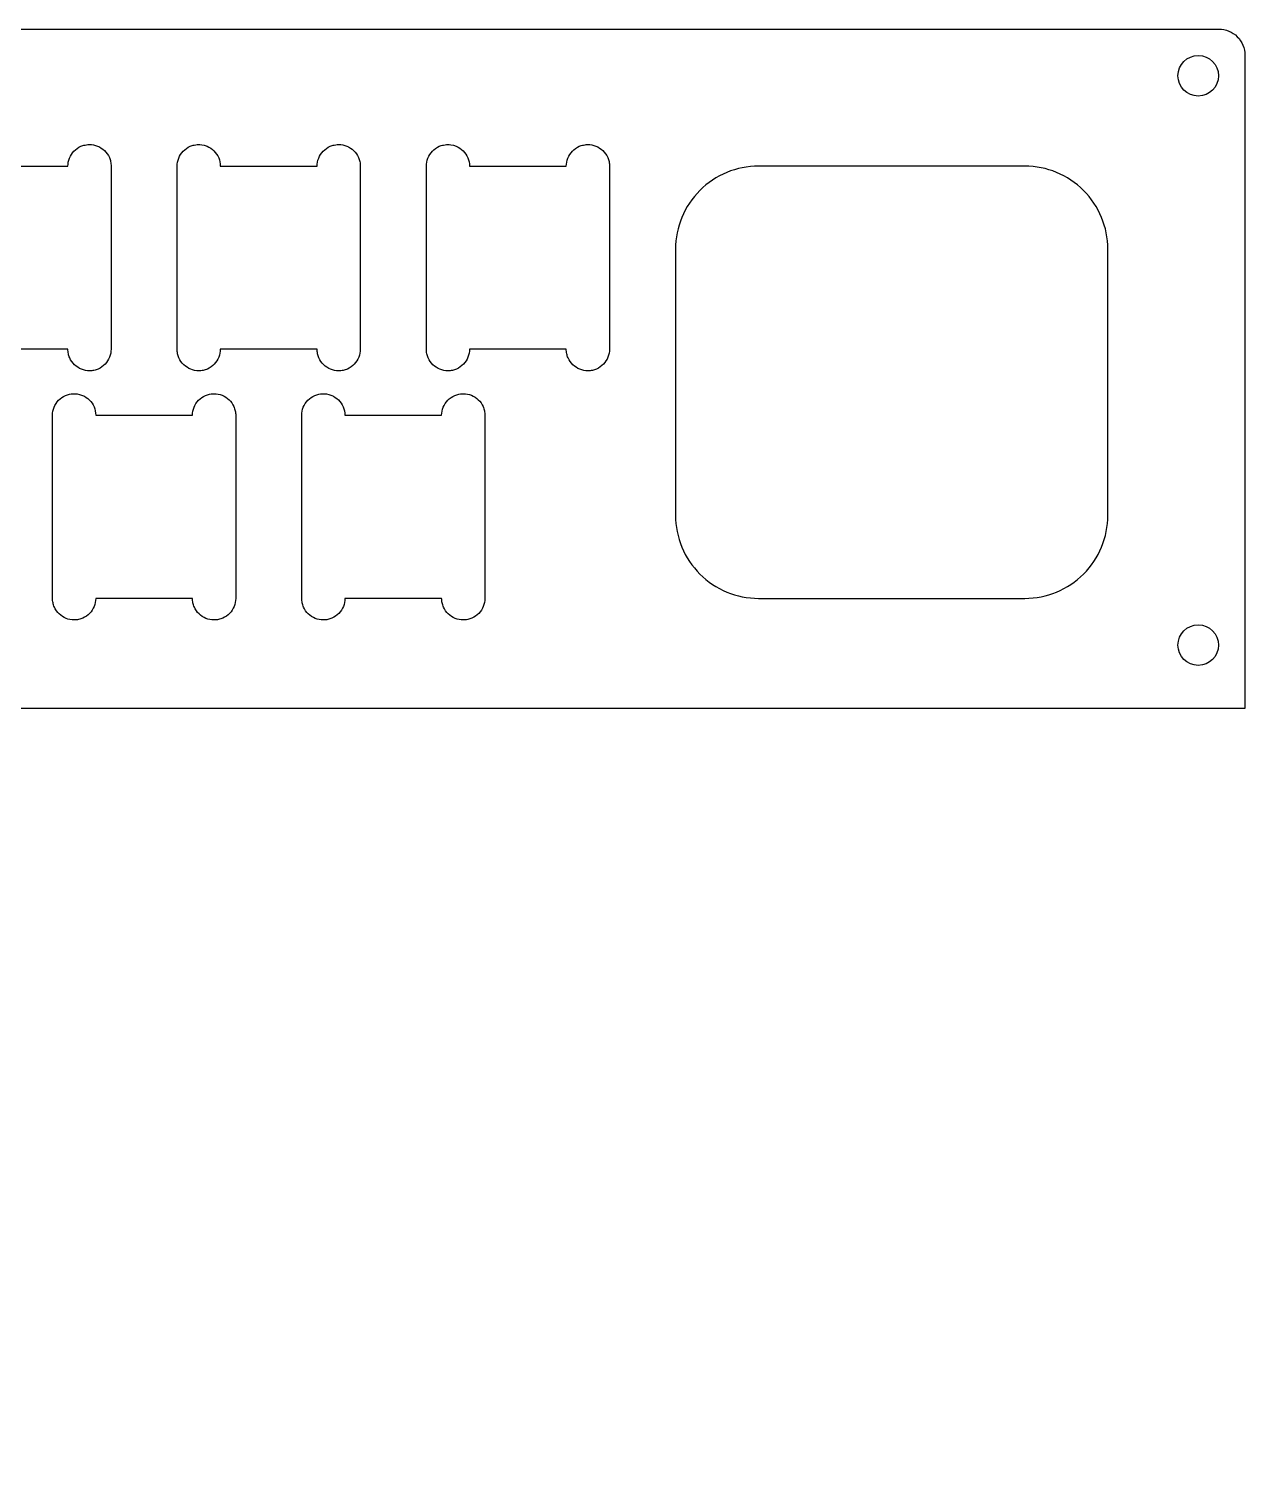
# Model space of a CAD drawing. Header units: millimetres. Extents: x -303 to 17, y 110 to 221.
# Drawn here: x -75.5 to 17.5, y 109.5 to 220.7 of the extents above; entities that cross this region are included whole.
import ezdxf

# ---------------------------------------------------------------- set-up
doc = ezdxf.new("R2010")
doc.units = ezdxf.units.MM
doc.layers.get('0').update_dxf_attribs({"linetype": 'CONTINUOUS'})

msp = doc.modelspace()

# ---------------------------------------------------------------- linework, layer by layer
for p, q in [((-79.9, 210.2), (-72.5, 210.2)), ((-69.2, 210.2), (-69.2, 196.2)), ((-64.15, 196.2), (-64.15, 210.2)), ((-60.85, 210.2), (-53.45, 210.2)), ((-50.15, 210.2), (-50.15, 196.2)), ((-45.1, 196.2), (-45.1, 210.2)), ((-41.8, 210.2), (-34.4, 210.2)), ((-31.1, 210.2), (-31.1, 196.2)), ((-72.5, 196.2), (-79.9, 196.2)), ((-53.45, 196.2), (-60.85, 196.2)), ((-34.4, 196.2), (-41.8, 196.2)), ((-73.68, 177.15), (-73.68, 191.15)), ((-70.37, 191.15), (-62.98, 191.15)), ((-59.67, 191.15), (-59.67, 177.15)), ((-54.63, 177.15), (-54.63, 191.15)), ((-51.32, 191.15), (-43.93, 191.15)), ((-40.62, 191.15), (-40.62, 177.15)), ((-62.98, 177.15), (-70.37, 177.15)), ((-43.93, 177.15), (-51.32, 177.15))]:
    msp.add_line(p, q)
for points in [[(-301.23, 109.52, -0.414214), (-303.23, 111.52), (-303.23, 218.68, -0.414214), (-301.23, 220.68), (15.48, 220.68, -0.414214), (17.48, 218.68), (17.48, 168.72), (-79.52, 168.72, 0.414214), (-81.52, 166.72), (-81.52, 109.52)], [(0.65, 210.2), (-19.7, 210.2, 0.414214), (-26.05, 203.85), (-26.05, 183.5, 0.414214), (-19.7, 177.15), (0.65, 177.15, 0.414214), (7, 183.5), (7, 203.85, 0.414214)]]:
    msp.add_lwpolyline(points, format="xyb", close=True)
for centre in [(13.91, 217.11), (13.91, 173.58)]:
    msp.add_circle(centre, 1.55)
for points, knots in [([(-72.5, 210.2), (-72.5, 210.41), (-72.46, 210.62), (-72.3, 211.01), (-72.18, 211.19), (-71.89, 211.5), (-71.71, 211.63), (-71.41, 211.76), (-71.3, 211.79), (-71.02, 211.85), (-70.89, 211.85), (-70.85, 211.85)], [0, 0, 0, 0, 0.0638439, 0.0638439, 0.1272906, 0.1272906, 0.1925458, 0.1925458, 0.2259858, 0.2259858, 0.2775655, 0.2775655, 0.2775655, 0.2775655]), ([(-70.85, 211.85), (-70.64, 211.85), (-70.43, 211.81), (-70.04, 211.65), (-69.86, 211.53), (-69.55, 211.24), (-69.42, 211.06), (-69.29, 210.76), (-69.26, 210.65), (-69.21, 210.43), (-69.2, 210.31), (-69.2, 210.2)], [0, 0, 0, 0, 0.0638701, 0.0638701, 0.1273254, 0.1273254, 0.1925786, 0.1925786, 0.2260133, 0.2260133, 0.2604916, 0.2604916, 0.2604916, 0.2604916]), ([(-64.15, 210.2), (-64.15, 210.41), (-64.11, 210.62), (-63.95, 211.01), (-63.83, 211.19), (-63.54, 211.5), (-63.36, 211.63), (-63.06, 211.76), (-62.95, 211.79), (-62.67, 211.85), (-62.54, 211.85), (-62.5, 211.85)], [0, 0, 0, 0, 0.0638441, 0.0638441, 0.1272874, 0.1272874, 0.1925427, 0.1925427, 0.2260047, 0.2260047, 0.2775049, 0.2775049, 0.2775049, 0.2775049]), ([(-62.5, 211.85), (-62.42, 211.85), (-62.17, 211.85), (-61.67, 211.64), (-61.49, 211.52), (-61.19, 211.22), (-61.06, 211.04), (-60.89, 210.64), (-60.85, 210.42), (-60.85, 210.2)], [0.00002452, 0.00002452, 0.00002452, 0.00002452, 0.02255562, 0.02255562, 0.03701983, 0.03701983, 0.05189246, 0.05189246, 0.06697157, 0.06697157, 0.06697157, 0.06697157]), ([(-53.45, 210.2), (-53.45, 210.41), (-53.41, 210.62), (-53.25, 211.01), (-53.13, 211.19), (-52.84, 211.5), (-52.66, 211.63), (-52.36, 211.76), (-52.25, 211.79), (-51.97, 211.85), (-51.84, 211.85), (-51.8, 211.85)], [0, 0, 0, 0, 0.0638439, 0.0638439, 0.1272906, 0.1272906, 0.1925458, 0.1925458, 0.2259858, 0.2259858, 0.2775655, 0.2775655, 0.2775655, 0.2775655]), ([(-51.8, 211.85), (-51.59, 211.85), (-51.38, 211.81), (-50.99, 211.65), (-50.81, 211.53), (-50.5, 211.24), (-50.37, 211.06), (-50.24, 210.76), (-50.21, 210.65), (-50.16, 210.43), (-50.15, 210.31), (-50.15, 210.2)], [0, 0, 0, 0, 0.0638701, 0.0638701, 0.1273254, 0.1273254, 0.1925786, 0.1925786, 0.2260133, 0.2260133, 0.2604916, 0.2604916, 0.2604916, 0.2604916]), ([(-45.1, 210.2), (-45.1, 210.41), (-45.06, 210.62), (-44.9, 211.01), (-44.78, 211.19), (-44.49, 211.5), (-44.31, 211.63), (-44.01, 211.76), (-43.9, 211.79), (-43.62, 211.85), (-43.49, 211.85), (-43.45, 211.85)], [0, 0, 0, 0, 0.0638441, 0.0638441, 0.1272874, 0.1272874, 0.1925427, 0.1925427, 0.2260047, 0.2260047, 0.2775049, 0.2775049, 0.2775049, 0.2775049]), ([(-43.45, 211.85), (-43.37, 211.85), (-43.12, 211.85), (-42.62, 211.64), (-42.44, 211.52), (-42.14, 211.22), (-42.01, 211.04), (-41.84, 210.64), (-41.8, 210.42), (-41.8, 210.2)], [0.00002452, 0.00002452, 0.00002452, 0.00002452, 0.02255562, 0.02255562, 0.03701983, 0.03701983, 0.05189246, 0.05189246, 0.06697157, 0.06697157, 0.06697157, 0.06697157]), ([(-34.4, 210.2), (-34.4, 210.41), (-34.36, 210.62), (-34.2, 211.01), (-34.08, 211.19), (-33.79, 211.5), (-33.61, 211.63), (-33.31, 211.76), (-33.2, 211.79), (-32.92, 211.85), (-32.79, 211.85), (-32.75, 211.85)], [0, 0, 0, 0, 0.0638439, 0.0638439, 0.1272906, 0.1272906, 0.1925458, 0.1925458, 0.2259858, 0.2259858, 0.2775655, 0.2775655, 0.2775655, 0.2775655]), ([(-32.75, 211.85), (-32.54, 211.85), (-32.33, 211.81), (-31.94, 211.65), (-31.76, 211.53), (-31.45, 211.24), (-31.32, 211.06), (-31.19, 210.76), (-31.16, 210.65), (-31.11, 210.43), (-31.1, 210.31), (-31.1, 210.2)], [0, 0, 0, 0, 0.0638701, 0.0638701, 0.1273254, 0.1273254, 0.1925786, 0.1925786, 0.2260133, 0.2260133, 0.2604916, 0.2604916, 0.2604916, 0.2604916]), ([(-70.85, 194.55), (-71.06, 194.55), (-71.27, 194.59), (-71.66, 194.75), (-71.84, 194.87), (-72.15, 195.16), (-72.28, 195.34), (-72.41, 195.64), (-72.44, 195.75), (-72.49, 195.97), (-72.5, 196.09), (-72.5, 196.2)], [0, 0, 0, 0, 0.063837, 0.063837, 0.1272804, 0.1272804, 0.1925361, 0.1925361, 0.2259786, 0.2259786, 0.2604652, 0.2604652, 0.2604652, 0.2604652]), ([(-69.2, 196.2), (-69.2, 195.99), (-69.24, 195.78), (-69.4, 195.39), (-69.52, 195.21), (-69.81, 194.9), (-69.99, 194.77), (-70.29, 194.64), (-70.4, 194.61), (-70.62, 194.56), (-70.74, 194.55), (-70.85, 194.55)], [0, 0, 0, 0, 0.0638438, 0.0638438, 0.127287, 0.127287, 0.1925424, 0.1925424, 0.2259926, 0.2259926, 0.2604891, 0.2604891, 0.2604891, 0.2604891]), ([(-62.5, 194.55), (-62.71, 194.55), (-62.92, 194.59), (-63.31, 194.75), (-63.49, 194.87), (-63.8, 195.16), (-63.93, 195.34), (-64.06, 195.64), (-64.09, 195.75), (-64.14, 195.97), (-64.15, 196.09), (-64.15, 196.2)], [0, 0, 0, 0, 0.0638701, 0.0638701, 0.1273254, 0.1273254, 0.1925786, 0.1925786, 0.2260132, 0.2260132, 0.2604915, 0.2604915, 0.2604915, 0.2604915]), ([(-60.85, 196.2), (-60.85, 195.99), (-60.89, 195.78), (-61.05, 195.39), (-61.17, 195.21), (-61.46, 194.9), (-61.64, 194.77), (-61.94, 194.64), (-62.05, 194.61), (-62.27, 194.56), (-62.39, 194.55), (-62.5, 194.55)], [0, 0, 0, 0, 0.0638436, 0.0638436, 0.1272903, 0.1272903, 0.1925454, 0.1925454, 0.2259839, 0.2259839, 0.2604658, 0.2604658, 0.2604658, 0.2604658]), ([(-51.8, 194.55), (-52.01, 194.55), (-52.22, 194.59), (-52.61, 194.75), (-52.79, 194.87), (-53.1, 195.16), (-53.23, 195.34), (-53.36, 195.64), (-53.39, 195.75), (-53.44, 195.97), (-53.45, 196.09), (-53.45, 196.2)], [0, 0, 0, 0, 0.063837, 0.063837, 0.1272804, 0.1272804, 0.1925361, 0.1925361, 0.2259786, 0.2259786, 0.2604652, 0.2604652, 0.2604652, 0.2604652]), ([(-50.15, 196.2), (-50.15, 195.99), (-50.19, 195.78), (-50.35, 195.39), (-50.47, 195.21), (-50.76, 194.9), (-50.94, 194.77), (-51.24, 194.64), (-51.35, 194.61), (-51.57, 194.56), (-51.69, 194.55), (-51.8, 194.55)], [0, 0, 0, 0, 0.0638438, 0.0638438, 0.127287, 0.127287, 0.1925424, 0.1925424, 0.2259926, 0.2259926, 0.2604891, 0.2604891, 0.2604891, 0.2604891]), ([(-43.45, 194.55), (-43.66, 194.55), (-43.87, 194.59), (-44.26, 194.75), (-44.44, 194.87), (-44.75, 195.16), (-44.88, 195.34), (-45.01, 195.64), (-45.04, 195.75), (-45.09, 195.97), (-45.1, 196.09), (-45.1, 196.2)], [0, 0, 0, 0, 0.0638701, 0.0638701, 0.1273254, 0.1273254, 0.1925786, 0.1925786, 0.2260132, 0.2260132, 0.2604915, 0.2604915, 0.2604915, 0.2604915]), ([(-41.8, 196.2), (-41.8, 195.99), (-41.84, 195.78), (-42, 195.39), (-42.12, 195.21), (-42.41, 194.9), (-42.59, 194.77), (-42.89, 194.64), (-43, 194.61), (-43.22, 194.56), (-43.34, 194.55), (-43.45, 194.55)], [0, 0, 0, 0, 0.0638436, 0.0638436, 0.1272903, 0.1272903, 0.1925454, 0.1925454, 0.2259839, 0.2259839, 0.2604658, 0.2604658, 0.2604658, 0.2604658]), ([(-32.75, 194.55), (-32.96, 194.55), (-33.17, 194.59), (-33.56, 194.75), (-33.74, 194.87), (-34.05, 195.16), (-34.18, 195.34), (-34.31, 195.64), (-34.34, 195.75), (-34.39, 195.97), (-34.4, 196.09), (-34.4, 196.2)], [0, 0, 0, 0, 0.063837, 0.063837, 0.1272804, 0.1272804, 0.1925361, 0.1925361, 0.2259786, 0.2259786, 0.2604652, 0.2604652, 0.2604652, 0.2604652]), ([(-31.1, 196.2), (-31.1, 195.99), (-31.14, 195.78), (-31.3, 195.39), (-31.42, 195.21), (-31.71, 194.9), (-31.89, 194.77), (-32.19, 194.64), (-32.3, 194.61), (-32.52, 194.56), (-32.64, 194.55), (-32.75, 194.55)], [0, 0, 0, 0, 0.0638438, 0.0638438, 0.127287, 0.127287, 0.1925424, 0.1925424, 0.2259926, 0.2259926, 0.2604891, 0.2604891, 0.2604891, 0.2604891]), ([(-73.68, 191.15), (-73.68, 191.36), (-73.63, 191.57), (-73.48, 191.96), (-73.36, 192.14), (-73.06, 192.45), (-72.88, 192.58), (-72.58, 192.71), (-72.48, 192.74), (-72.2, 192.8), (-72.07, 192.8), (-72.02, 192.8)], [0, 0, 0, 0, 0.0638441, 0.0638441, 0.1272874, 0.1272874, 0.1925427, 0.1925427, 0.2260047, 0.2260047, 0.2775049, 0.2775049, 0.2775049, 0.2775049]), ([(-72.02, 192.8), (-71.95, 192.8), (-71.69, 192.8), (-71.19, 192.59), (-71.02, 192.47), (-70.71, 192.17), (-70.59, 191.99), (-70.42, 191.59), (-70.37, 191.37), (-70.37, 191.15)], [0.00002452, 0.00002452, 0.00002452, 0.00002452, 0.02255562, 0.02255562, 0.03701983, 0.03701983, 0.05189246, 0.05189246, 0.06697157, 0.06697157, 0.06697157, 0.06697157]), ([(-62.98, 191.15), (-62.98, 191.36), (-62.93, 191.57), (-62.78, 191.96), (-62.66, 192.14), (-62.36, 192.45), (-62.18, 192.58), (-61.88, 192.71), (-61.78, 192.74), (-61.5, 192.8), (-61.37, 192.8), (-61.33, 192.8)], [0, 0, 0, 0, 0.0638439, 0.0638439, 0.1272906, 0.1272906, 0.1925458, 0.1925458, 0.2259858, 0.2259858, 0.2775655, 0.2775655, 0.2775655, 0.2775655]), ([(-61.33, 192.8), (-61.11, 192.8), (-60.9, 192.76), (-60.51, 192.6), (-60.33, 192.48), (-60.02, 192.19), (-59.9, 192.01), (-59.77, 191.71), (-59.73, 191.6), (-59.69, 191.38), (-59.67, 191.26), (-59.67, 191.15)], [0, 0, 0, 0, 0.0638701, 0.0638701, 0.1273254, 0.1273254, 0.1925786, 0.1925786, 0.2260133, 0.2260133, 0.2604916, 0.2604916, 0.2604916, 0.2604916]), ([(-54.63, 191.15), (-54.63, 191.36), (-54.58, 191.57), (-54.43, 191.96), (-54.31, 192.14), (-54.01, 192.45), (-53.83, 192.58), (-53.53, 192.71), (-53.43, 192.74), (-53.15, 192.8), (-53.02, 192.8), (-52.97, 192.8)], [0, 0, 0, 0, 0.0638441, 0.0638441, 0.1272874, 0.1272874, 0.1925427, 0.1925427, 0.2260047, 0.2260047, 0.2775049, 0.2775049, 0.2775049, 0.2775049]), ([(-52.97, 192.8), (-52.9, 192.8), (-52.64, 192.8), (-52.14, 192.59), (-51.97, 192.47), (-51.66, 192.17), (-51.54, 191.99), (-51.37, 191.59), (-51.32, 191.37), (-51.32, 191.15)], [0.00002452, 0.00002452, 0.00002452, 0.00002452, 0.02255562, 0.02255562, 0.03701983, 0.03701983, 0.05189246, 0.05189246, 0.06697157, 0.06697157, 0.06697157, 0.06697157]), ([(-43.93, 191.15), (-43.93, 191.36), (-43.88, 191.57), (-43.73, 191.96), (-43.61, 192.14), (-43.31, 192.45), (-43.13, 192.58), (-42.83, 192.71), (-42.73, 192.74), (-42.45, 192.8), (-42.32, 192.8), (-42.28, 192.8)], [0, 0, 0, 0, 0.0638439, 0.0638439, 0.1272906, 0.1272906, 0.1925458, 0.1925458, 0.2259858, 0.2259858, 0.2775655, 0.2775655, 0.2775655, 0.2775655]), ([(-42.28, 192.8), (-42.06, 192.8), (-41.85, 192.76), (-41.46, 192.6), (-41.28, 192.48), (-40.97, 192.19), (-40.85, 192.01), (-40.72, 191.71), (-40.68, 191.6), (-40.64, 191.38), (-40.62, 191.26), (-40.62, 191.15)], [0, 0, 0, 0, 0.0638701, 0.0638701, 0.1273254, 0.1273254, 0.1925786, 0.1925786, 0.2260133, 0.2260133, 0.2604916, 0.2604916, 0.2604916, 0.2604916]), ([(-72.02, 175.5), (-72.24, 175.5), (-72.45, 175.54), (-72.84, 175.7), (-73.02, 175.82), (-73.33, 176.11), (-73.45, 176.29), (-73.58, 176.59), (-73.62, 176.7), (-73.66, 176.92), (-73.68, 177.04), (-73.68, 177.15)], [0, 0, 0, 0, 0.0638701, 0.0638701, 0.1273254, 0.1273254, 0.1925786, 0.1925786, 0.2260132, 0.2260132, 0.2604915, 0.2604915, 0.2604915, 0.2604915]), ([(-70.37, 177.15), (-70.37, 176.94), (-70.42, 176.73), (-70.57, 176.34), (-70.69, 176.16), (-70.99, 175.85), (-71.17, 175.72), (-71.47, 175.59), (-71.57, 175.56), (-71.8, 175.51), (-71.91, 175.5), (-72.02, 175.5)], [0, 0, 0, 0, 0.0638436, 0.0638436, 0.1272903, 0.1272903, 0.1925454, 0.1925454, 0.2259839, 0.2259839, 0.2604658, 0.2604658, 0.2604658, 0.2604658]), ([(-61.33, 175.5), (-61.54, 175.5), (-61.75, 175.54), (-62.14, 175.7), (-62.32, 175.82), (-62.63, 176.11), (-62.75, 176.29), (-62.88, 176.59), (-62.92, 176.7), (-62.96, 176.92), (-62.98, 177.04), (-62.98, 177.15)], [0, 0, 0, 0, 0.063837, 0.063837, 0.1272804, 0.1272804, 0.1925361, 0.1925361, 0.2259786, 0.2259786, 0.2604652, 0.2604652, 0.2604652, 0.2604652]), ([(-59.67, 177.15), (-59.67, 176.94), (-59.72, 176.73), (-59.87, 176.34), (-59.99, 176.16), (-60.29, 175.85), (-60.47, 175.72), (-60.77, 175.59), (-60.87, 175.56), (-61.1, 175.51), (-61.21, 175.5), (-61.33, 175.5)], [0, 0, 0, 0, 0.0638438, 0.0638438, 0.127287, 0.127287, 0.1925424, 0.1925424, 0.2259926, 0.2259926, 0.2604891, 0.2604891, 0.2604891, 0.2604891]), ([(-52.97, 175.5), (-53.19, 175.5), (-53.4, 175.54), (-53.79, 175.7), (-53.97, 175.82), (-54.28, 176.11), (-54.4, 176.29), (-54.53, 176.59), (-54.57, 176.7), (-54.61, 176.92), (-54.63, 177.04), (-54.63, 177.15)], [0, 0, 0, 0, 0.0638701, 0.0638701, 0.1273254, 0.1273254, 0.1925786, 0.1925786, 0.2260132, 0.2260132, 0.2604915, 0.2604915, 0.2604915, 0.2604915]), ([(-51.32, 177.15), (-51.32, 176.94), (-51.37, 176.73), (-51.52, 176.34), (-51.64, 176.16), (-51.94, 175.85), (-52.12, 175.72), (-52.42, 175.59), (-52.52, 175.56), (-52.75, 175.51), (-52.86, 175.5), (-52.97, 175.5)], [0, 0, 0, 0, 0.0638436, 0.0638436, 0.1272903, 0.1272903, 0.1925454, 0.1925454, 0.2259839, 0.2259839, 0.2604658, 0.2604658, 0.2604658, 0.2604658]), ([(-42.28, 175.5), (-42.49, 175.5), (-42.7, 175.54), (-43.09, 175.7), (-43.27, 175.82), (-43.58, 176.11), (-43.7, 176.29), (-43.83, 176.59), (-43.87, 176.7), (-43.91, 176.92), (-43.93, 177.04), (-43.93, 177.15)], [0, 0, 0, 0, 0.063837, 0.063837, 0.1272804, 0.1272804, 0.1925361, 0.1925361, 0.2259786, 0.2259786, 0.2604652, 0.2604652, 0.2604652, 0.2604652]), ([(-40.62, 177.15), (-40.62, 176.94), (-40.67, 176.73), (-40.82, 176.34), (-40.94, 176.16), (-41.24, 175.85), (-41.42, 175.72), (-41.72, 175.59), (-41.82, 175.56), (-42.05, 175.51), (-42.16, 175.5), (-42.28, 175.5)], [0, 0, 0, 0, 0.0638438, 0.0638438, 0.127287, 0.127287, 0.1925424, 0.1925424, 0.2259926, 0.2259926, 0.2604891, 0.2604891, 0.2604891, 0.2604891])]:
    msp.add_open_spline(points, degree=3, knots=knots)

doc.saveas('drawing.dxf')
